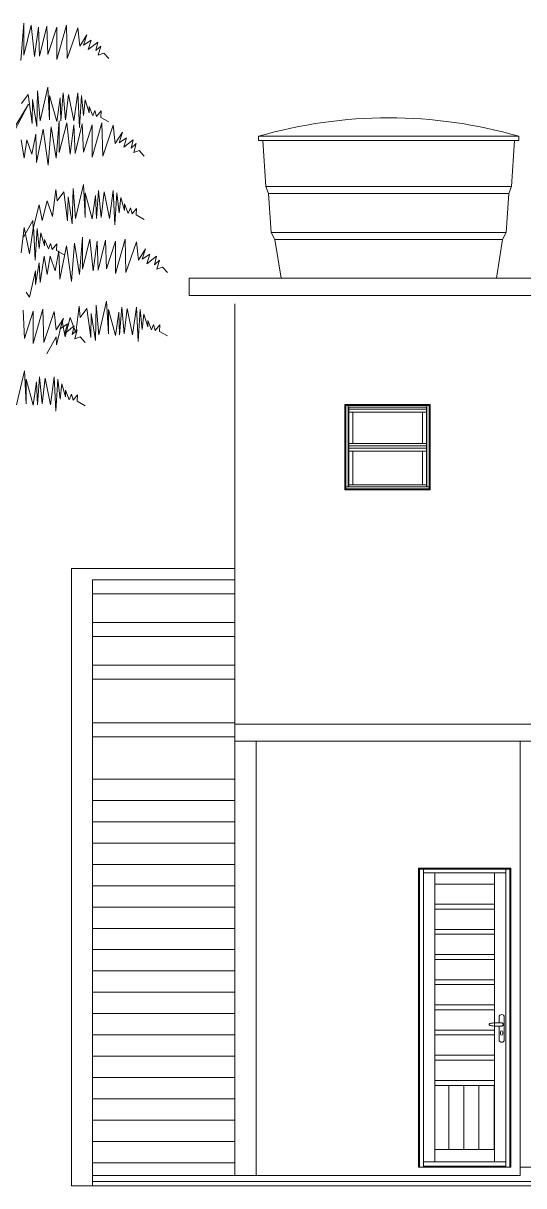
# Model space of a CAD drawing. Header units: metres. Extents: x 1628 to 1845, y 824 to 931.
# Drawn here: x 1639.51 to 1643.03, y 830.23 to 838.42 of the extents above; entities that cross this region are included whole.
import ezdxf

# ---------------------------------------------------------------- set-up
doc = ezdxf.new("R2010")
doc.units = ezdxf.units.M
doc.header["$LTSCALE"] = 0.15
for name, color, linetype, lineweight in [('Alvenaria', 170, 'Continuous', 0), ('Alvenaria ext', 5, 'Continuous', 5), ('Caixilho', 120, 'Continuous', 0), ('hidrosanitário', 26, 'Continuous', 0), ('P-ARVORE', 114, 'Continuous', 0)]:
    doc.layers.add(name, color=color, linetype=linetype, lineweight=lineweight)

msp = doc.modelspace()

# ---------------------------------------------------------------- linework, layer by layer
at = {"layer": 'Alvenaria', "ltscale": 10}
for p, q in [((1639.8445, 834.5806), (1639.8445, 830.2348)), ((1641.1445, 830.3648), (1641.1445, 830.3058)), ((1642.9369, 830.3648), (1642.2869, 830.3648)), ((1643.0023, 830.3058), (1643.0023, 830.3648)), ((1643.0023, 830.3058), (1639.9945, 830.3058)), ((1639.9945, 830.3058), (1639.9945, 830.2348)), ((1643.0023, 830.2658), (1639.9945, 830.2658)), ((1655.7831, 830.2658), (1643.0023, 830.2658))]:
    msp.add_line(p, q, dxfattribs=at)
at = {"layer": 'Alvenaria'}
msp.add_lwpolyline([(1640.6736, 836.5028), (1643.4636, 836.5028), (1643.4636, 836.6228), (1640.6736, 836.6228)], close=True, dxfattribs=at)
at = {"layer": 'Alvenaria ext'}
for p, q in [((1640.9945, 836.4438), (1640.9945, 830.3058)), ((1639.8445, 834.5806), (1640.9945, 834.5806)), ((1639.9945, 830.3058), (1639.9945, 834.5006)), ((1640.9945, 834.5006), (1639.9945, 834.5006)), ((1640.9945, 834.4006), (1639.9945, 834.4006)), ((1640.9945, 834.2006), (1639.9945, 834.2006)), ((1640.9945, 834.1006), (1639.9945, 834.1006)), ((1640.9945, 833.9006), (1639.9945, 833.9006)), ((1640.9945, 833.8006), (1639.9945, 833.8006)), ((1640.9945, 833.4941), (1639.9945, 833.4941)), ((1652.3445, 833.4848), (1640.9945, 833.4848)), ((1640.9945, 833.3941), (1639.9945, 833.3941)), ((1652.3445, 833.3648), (1640.9945, 833.3648)), ((1641.1445, 833.3648), (1641.1445, 830.3648)), ((1643.0023, 830.3648), (1643.0023, 833.3648)), ((1640.9945, 833.0968), (1639.9945, 833.0968)), ((1640.9945, 832.9468), (1639.9945, 832.9468)), ((1640.9945, 832.7968), (1639.9945, 832.7968)), ((1640.9945, 832.6468), (1639.9945, 832.6468)), ((1640.9945, 832.4968), (1639.9945, 832.4968)), ((1640.9945, 832.3468), (1639.9945, 832.3468)), ((1640.9945, 832.1968), (1639.9945, 832.1968)), ((1640.9945, 832.0468), (1639.9945, 832.0468)), ((1640.9945, 831.8968), (1639.9945, 831.8968)), ((1640.9945, 831.7468), (1639.9945, 831.7468)), ((1640.9945, 831.5968), (1639.9945, 831.5968)), ((1640.9945, 831.4468), (1639.9945, 831.4468)), ((1640.9945, 831.2968), (1639.9945, 831.2968)), ((1640.9945, 831.1468), (1639.9945, 831.1468)), ((1640.9945, 830.9968), (1639.9945, 830.9968)), ((1640.9945, 830.8468), (1639.9945, 830.8468)), ((1640.9945, 830.6968), (1639.9945, 830.6968)), ((1640.9945, 830.5468), (1639.9945, 830.5468)), ((1640.9945, 830.3968), (1639.9945, 830.3968)), ((1655.7803, 830.3648), (1643.0023, 830.3648)), ((1659.8735, 830.2348), (1639.8445, 830.2348))]:
    msp.add_line(p, q, dxfattribs=at)
at = {"layer": 'Caixilho'}
for p, q in [((1642.3695, 835.7348), (1641.7695, 835.7348)), ((1641.7767, 835.7348), (1641.7767, 835.1348)), ((1642.3623, 835.7276), (1641.7767, 835.7276)), ((1641.793, 835.1548), (1641.793, 835.7276)), ((1642.346, 835.1548), (1642.346, 835.7276)), ((1642.3623, 835.1348), (1642.3623, 835.7348)), ((1642.343, 835.7148), (1641.796, 835.7148)), ((1641.796, 835.7148), (1641.796, 835.1548)), ((1642.343, 835.7026), (1641.796, 835.7026)), ((1642.343, 835.6801), (1641.796, 835.6801)), ((1641.825, 835.4605), (1641.825, 835.6801)), ((1642.314, 835.4605), (1642.314, 835.6801)), ((1642.343, 835.1548), (1642.343, 835.7148)), ((1642.343, 835.4605), (1641.796, 835.4605)), ((1642.343, 835.4431), (1641.796, 835.4431)), ((1642.343, 835.4276), (1641.796, 835.4276)), ((1642.343, 835.4051), (1641.796, 835.4051)), ((1641.825, 835.1688), (1641.825, 835.4051)), ((1642.314, 835.1688), (1642.314, 835.4051)), ((1642.3623, 835.1548), (1641.7767, 835.1548)), ((1642.343, 835.1688), (1641.796, 835.1688)), ((1641.7695, 835.1348), (1642.3695, 835.1348)), ((1641.7767, 835.142), (1642.3623, 835.142)), ((1642.2869, 832.4703), (1642.2869, 830.3648)), ((1642.9369, 832.4703), (1642.2869, 832.4703)), ((1642.9369, 832.4703), (1642.2869, 832.4703)), ((1642.9369, 832.4648), (1642.2869, 832.4648)), ((1642.9369, 832.4633), (1642.2869, 832.4633)), ((1642.2941, 832.4633), (1642.2941, 830.3648)), ((1642.3229, 830.3648), (1642.3229, 832.4633)), ((1642.9009, 830.3648), (1642.9009, 832.4633)), ((1642.9297, 830.3648), (1642.9297, 832.4633)), ((1642.9369, 832.4703), (1642.9369, 830.3648)), ((1642.9009, 832.437), (1642.3229, 832.437)), ((1642.4029, 832.437), (1642.4029, 830.4037)), ((1642.8209, 832.437), (1642.8209, 831.3177)), ((1642.8209, 832.3589), (1642.4029, 832.3589)), ((1642.8209, 832.2161), (1642.4044, 832.2161)), ((1642.8209, 832.1819), (1642.4029, 832.1819)), ((1642.8209, 832.0048), (1642.4029, 832.0048)), ((1642.8209, 832.0391), (1642.4044, 832.0391)), ((1642.8209, 831.8278), (1642.4029, 831.8278)), ((1642.8209, 831.862), (1642.4044, 831.862)), ((1642.8209, 831.6508), (1642.4029, 831.6508)), ((1642.8209, 831.685), (1642.4044, 831.685)), ((1642.8209, 831.4737), (1642.4029, 831.4737)), ((1642.8209, 831.508), (1642.4044, 831.508)), ((1642.8542, 831.4222), (1642.8542, 831.3823)), ((1642.8904, 831.2628), (1642.8904, 831.4222)), ((1642.8209, 831.3309), (1642.4044, 831.3309)), ((1642.8209, 831.3589), (1642.8209, 830.4037)), ((1642.8542, 831.3578), (1642.8542, 831.2628)), ((1642.8648, 831.3027), (1642.8648, 831.3175)), ((1642.8799, 831.3175), (1642.8799, 831.3027)), ((1642.8209, 831.2967), (1642.4029, 831.2967)), ((1642.8209, 831.1539), (1642.4044, 831.1539)), ((1642.8209, 831.1196), (1642.4029, 831.1196)), ((1642.8209, 830.9409), (1642.4029, 830.9409)), ((1642.8209, 830.9768), (1642.4044, 830.9768)), ((1642.4997, 830.4907), (1642.4997, 830.9409)), ((1642.6061, 830.4907), (1642.6061, 830.9409)), ((1642.7124, 830.4907), (1642.7124, 830.9409)), ((1642.8187, 830.4907), (1642.8187, 830.9409)), ((1642.8209, 830.4907), (1642.4029, 830.4907)), ((1642.2869, 830.3648), (1642.9369, 830.3648)), ((1642.9009, 830.4037), (1642.3229, 830.4037)), ((1642.3229, 830.372), (1642.9009, 830.372))]:
    msp.add_line(p, q, dxfattribs=at)
for points in [[(1641.7695, 835.7348), (1641.7695, 835.1348)], [(1642.3695, 835.1348), (1642.3695, 835.7348)]]:
    msp.add_lwpolyline(points, dxfattribs=at)
for centre, radius, start, end in [((1642.8723, 831.4222), 0.0181, 0, 180), ((1642.8723, 831.3175), 0.00753, 0, 180), ((1642.8723, 831.2628), 0.0181, 180, 0), ((1642.8723, 831.3027), 0.00753, 180, 0)]:
    msp.add_arc(centre, radius, start, end, dxfattribs=at)
for points, knots in [([(1642.7879, 831.3761), (1642.7871, 831.3756), (1642.7863, 831.375), (1642.7857, 831.3742), (1642.7849, 831.3732), (1642.7844, 831.3719), (1642.7843, 831.3706), (1642.7842, 831.3689), (1642.7848, 831.367), (1642.7859, 831.3657), (1642.7869, 831.3645), (1642.7883, 831.3636), (1642.7898, 831.3633)], [1.384048, 1.384048, 1.384048, 1.384048, 3.321715, 3.321715, 3.321715, 5.907156, 5.907156, 5.907156, 9.370352, 9.370352, 9.370352, 12.561029, 12.561029, 12.561029, 12.561029]), ([(1642.8188, 831.381), (1642.8154, 831.3807), (1642.8119, 831.3803), (1642.8085, 831.3798), (1642.8037, 831.3792), (1642.799, 831.3784), (1642.7943, 831.3776), (1642.7928, 831.3773), (1642.7913, 831.3771), (1642.7898, 831.3768)], [56.163168, 56.163168, 56.163168, 56.163168, 66.747765, 66.747765, 66.747765, 81.5662, 81.5662, 81.5662, 86.404873, 86.404873, 86.404873, 86.404873]), ([(1642.7898, 831.3633), (1642.7931, 831.3627), (1642.7965, 831.3621), (1642.8, 831.3615), (1642.8035, 831.3609), (1642.807, 831.3604), (1642.8106, 831.36), (1642.8156, 831.3594), (1642.8207, 831.3589), (1642.8258, 831.3585), (1642.8329, 831.358), (1642.84, 831.3577), (1642.8471, 831.3577), (1642.8543, 831.3577), (1642.8614, 831.358), (1642.8684, 831.3584), (1642.87, 831.3586), (1642.8717, 831.3587), (1642.8733, 831.3588)], [0, 0, 0, 0, 10.809381, 10.809381, 10.809381, 21.855679, 21.855679, 21.855679, 37.320496, 37.320496, 37.320496, 58.971241, 58.971241, 58.971241, 81.183946, 81.183946, 81.183946, 86.475046, 86.475046, 86.475046, 86.475046]), ([(1642.8733, 831.3812), (1642.868, 831.3817), (1642.8625, 831.382), (1642.857, 831.3822), (1642.8521, 831.3824), (1642.8472, 831.3824), (1642.8423, 831.3823), (1642.8387, 831.3823), (1642.8352, 831.3821), (1642.8316, 831.3819), (1642.8298, 831.3819), (1642.8281, 831.3817), (1642.8263, 831.3816), (1642.8238, 831.3814), (1642.8213, 831.3812), (1642.8188, 831.381)], [0, 0, 0, 0, 17.280975, 17.280975, 17.280975, 32.401827, 32.401827, 32.401827, 43.202437, 43.202437, 43.202437, 48.602741, 48.602741, 48.602741, 56.163168, 56.163168, 56.163168, 56.163168]), ([(1642.8828, 831.3658), (1642.8836, 831.3679), (1642.8838, 831.3702), (1642.8833, 831.3724), (1642.8829, 831.3743), (1642.882, 831.3762), (1642.8807, 831.3776), (1642.8795, 831.3788), (1642.8781, 831.3798), (1642.8766, 831.3804), (1642.8756, 831.3809), (1642.8744, 831.3811), (1642.8733, 831.3812)], [10.108043, 10.108043, 10.108043, 10.108043, 15.428561, 15.428561, 15.428561, 20.168049, 20.168049, 20.168049, 24.201853, 24.201853, 24.201853, 27.083142, 27.083142, 27.083142, 27.083142]), ([(1642.8733, 831.3588), (1642.8752, 831.359), (1642.877, 831.3596), (1642.8787, 831.3607), (1642.8805, 831.362), (1642.8819, 831.3638), (1642.8828, 831.3658)], [0, 0, 0, 0, 4.77131, 4.77131, 4.77131, 10.108043, 10.108043, 10.108043, 10.108043])]:
    msp.add_open_spline(points, degree=3, knots=knots, dxfattribs=at)
msp.add_open_spline([(1642.7898, 831.3768), (1642.7892, 831.3766), (1642.7885, 831.3764), (1642.7879, 831.3761)], degree=3, dxfattribs=at)
at = {"layer": 'hidrosanitário'}
for p, q in [((1642.9922, 837.6228), (1641.1622, 837.6228)), ((1641.1622, 837.6228), (1641.1622, 837.5928)), ((1642.9922, 837.6228), (1642.9922, 837.5928)), ((1642.9922, 837.5928), (1641.1622, 837.5928)), ((1641.1922, 837.5928), (1641.2122, 837.2694)), ((1642.9622, 837.5928), (1642.9422, 837.2694)), ((1642.9422, 837.2694), (1641.2122, 837.2694)), ((1641.2122, 837.2694), (1641.2322, 837.2194)), ((1642.9222, 837.2194), (1641.2322, 837.2194)), ((1641.2322, 837.2194), (1641.2496, 836.9461)), ((1642.9222, 837.2194), (1642.9048, 836.9461)), ((1642.9422, 837.2694), (1642.9222, 837.2194)), ((1642.9048, 836.9461), (1641.2496, 836.9461)), ((1641.2496, 836.9461), (1641.2758, 836.8961)), ((1642.8787, 836.8961), (1641.2758, 836.8961)), ((1641.2758, 836.8961), (1641.3197, 836.6228)), ((1642.8787, 836.8961), (1642.8347, 836.6228)), ((1642.9048, 836.9461), (1642.8787, 836.8961))]:
    msp.add_line(p, q, dxfattribs=at)
msp.add_arc((1642.0772, 834.4677), 3.2851, 73.82747, 106.17253, dxfattribs=at)
at = {"layer": 'P-ARVORE', "linetype": 'Continuous'}
for points in [[(1639.4888, 838.1555), (1639.5094, 838.4185), (1639.5094, 838.1941), (1639.5624, 838.4045), (1639.586, 838.1835), (1639.6125, 838.3904), (1639.6213, 838.1871), (1639.6714, 838.3975), (1639.6802, 838.1976), (1639.7421, 838.3904), (1639.7421, 838.1625), (1639.8098, 838.4045), (1639.8157, 838.1695), (1639.8894, 838.3869), (1639.9041, 838.2572), (1639.9542, 838.3378), (1639.9306, 838.2642), (1639.9836, 838.2993), (1639.963, 838.2326), (1640.0307, 838.2852), (1640.016, 838.2256), (1640.0514, 838.2572), (1640.0337, 838.1941), (1640.072, 838.2081), (1640.1073, 838.1695)], [(1639.4947, 837.8539), (1639.5418, 837.917), (1639.5683, 837.7136), (1639.5712, 837.882), (1639.6007, 837.6926), (1639.6066, 837.9416), (1639.6243, 837.7312), (1639.6802, 837.9696), (1639.692, 837.7382), (1639.692, 837.91), (1639.7421, 837.7277), (1639.7656, 837.8925), (1639.7715, 837.7312), (1639.7863, 837.9276), (1639.8039, 837.7382), (1639.8246, 837.917), (1639.8628, 837.7312), (1639.8894, 837.9276), (1639.9011, 837.6856), (1639.9159, 837.91), (1639.9306, 837.7698), (1639.9424, 837.8785), (1639.9689, 837.7873), (1639.9689, 837.8329), (1639.9954, 837.7662), (1640.0101, 837.8048), (1640.0219, 837.7627), (1640.0543, 837.8013), (1640.0514, 837.7557), (1640.1073, 837.7242)], [(1639.0949, 837.053), (1639.1244, 837.1442), (1639.2658, 837.3721), (1639.4189, 837.6421), (1639.5426, 837.849), (1639.2363, 837.2669), (1639.201, 837.0741), (1639.1627, 836.9618)], [(1639.4911, 837.5988), (1639.5117, 837.4691), (1639.5324, 837.5988), (1639.5677, 837.4971), (1639.5942, 837.6374), (1639.6001, 837.4375), (1639.6472, 837.6725), (1639.6826, 837.42), (1639.7032, 837.69), (1639.7385, 837.4691), (1639.7592, 837.7321), (1639.7592, 837.5077), (1639.8122, 837.7181), (1639.8357, 837.4971), (1639.8622, 837.704), (1639.8711, 837.5006), (1639.9212, 837.7111), (1639.93, 837.5112), (1639.9918, 837.704), (1639.9918, 837.4761), (1640.0596, 837.7181), (1640.0655, 837.4831), (1640.1391, 837.7005), (1640.1538, 837.5708), (1640.2039, 837.6514), (1640.1804, 837.5778), (1640.2334, 837.6129), (1640.2128, 837.5462), (1640.2805, 837.5988), (1640.2658, 837.5392), (1640.3011, 837.5708), (1640.2835, 837.5077), (1640.3217, 837.5217), (1640.3571, 837.4831)], [(1639.5088, 836.9115), (1639.5736, 837.0308), (1639.5765, 836.9746), (1639.6178, 837.1395), (1639.6384, 837.0308), (1639.6737, 837.1675), (1639.712, 837.0588), (1639.7356, 837.2482), (1639.7444, 837.1675), (1639.7916, 837.2306), (1639.8181, 837.0272), (1639.821, 837.1956), (1639.8505, 837.0062), (1639.8564, 837.2552), (1639.874, 837.0448), (1639.93, 837.2832), (1639.9418, 837.0518), (1639.9418, 837.2236), (1639.9918, 837.0413), (1640.0154, 837.2061), (1640.0213, 837.0448), (1640.036, 837.2412), (1640.0537, 837.0518), (1640.0743, 837.2306), (1640.1126, 837.0448), (1640.1391, 837.2412), (1640.1509, 836.9992), (1640.1656, 837.2236), (1640.1804, 837.0834), (1640.1921, 837.1921), (1640.2187, 837.1009), (1640.2187, 837.1465), (1640.2452, 837.0798), (1640.2599, 837.1184), (1640.2717, 837.0763), (1640.3041, 837.1149), (1640.3011, 837.0693), (1640.3571, 837.0378)], [(1639.4917, 836.8022), (1639.5123, 836.981), (1639.5506, 836.7952), (1639.5771, 836.9916), (1639.5889, 836.7496), (1639.6037, 836.974), (1639.6184, 836.8338), (1639.6302, 836.9425), (1639.6567, 836.8513), (1639.6567, 836.8969), (1639.6832, 836.8302), (1639.6979, 836.8688), (1639.7097, 836.8267), (1639.7421, 836.8653), (1639.7391, 836.8197), (1639.7951, 836.7882)], [(1639.5275, 836.5259), (1639.5511, 836.4908), (1639.5923, 836.6767), (1639.5923, 836.5785), (1639.6188, 836.7328), (1639.6247, 836.5925), (1639.6542, 836.7784), (1639.6748, 836.6486), (1639.6954, 836.7784), (1639.7307, 836.6767), (1639.7573, 836.817), (1639.7631, 836.6171), (1639.8103, 836.852), (1639.8456, 836.5995), (1639.8662, 836.8696), (1639.9016, 836.6486), (1639.9222, 836.9116), (1639.9222, 836.6872), (1639.9752, 836.8976), (1639.9988, 836.6767), (1640.0253, 836.8836), (1640.0341, 836.6802), (1640.0842, 836.8906), (1640.093, 836.6907), (1640.1549, 836.8836), (1640.1549, 836.6557), (1640.2226, 836.8976), (1640.2285, 836.6627), (1640.3022, 836.8801), (1640.3169, 836.7503), (1640.367, 836.831), (1640.3434, 836.7573), (1640.3964, 836.7924), (1640.3758, 836.7258), (1640.4435, 836.7784), (1640.4288, 836.7188), (1640.4642, 836.7503), (1640.4465, 836.6872), (1640.4848, 836.7012), (1640.5201, 836.6627)], [(1639.6718, 836.0911), (1639.7366, 836.2103), (1639.7396, 836.1542), (1639.7808, 836.319), (1639.8014, 836.2103), (1639.8368, 836.3471), (1639.8751, 836.2384), (1639.8986, 836.4277), (1639.9075, 836.3471), (1639.9546, 836.4102), (1639.9811, 836.2068), (1639.9841, 836.3751), (1640.0135, 836.1858), (1640.0194, 836.4347), (1640.0371, 836.2243), (1640.093, 836.4628), (1640.1048, 836.2313), (1640.1048, 836.4032), (1640.1549, 836.2208), (1640.1785, 836.3856), (1640.1843, 836.2243), (1640.1991, 836.4207), (1640.2167, 836.2313), (1640.2374, 836.4102), (1640.2757, 836.2243), (1640.3022, 836.4207), (1640.3139, 836.1787), (1640.3287, 836.4032), (1640.3434, 836.2629), (1640.3552, 836.3716), (1640.3817, 836.2804), (1640.3817, 836.326), (1640.4082, 836.2594), (1640.4229, 836.298), (1640.4347, 836.2559), (1640.4671, 836.2945), (1640.4642, 836.2489), (1640.5201, 836.2173)], [(1639.506, 836.3995), (1639.5149, 836.1996), (1639.5767, 836.3925), (1639.5767, 836.1645), (1639.6445, 836.4065), (1639.6504, 836.1716), (1639.724, 836.389), (1639.7387, 836.2592), (1639.7888, 836.3399), (1639.7652, 836.2662), (1639.8183, 836.3013), (1639.7976, 836.2347), (1639.8654, 836.2873), (1639.8507, 836.2277), (1639.886, 836.2592), (1639.8683, 836.1961), (1639.9066, 836.2101), (1639.942, 836.1716)], [(1639.4589, 835.7332), (1639.5149, 835.9717), (1639.5266, 835.7402), (1639.5266, 835.9121), (1639.5767, 835.7297), (1639.6003, 835.8945), (1639.6062, 835.7332), (1639.6209, 835.9296), (1639.6386, 835.7402), (1639.6592, 835.9191), (1639.6975, 835.7332), (1639.724, 835.9296), (1639.7358, 835.6876), (1639.7505, 835.9121), (1639.7652, 835.7718), (1639.777, 835.8805), (1639.8035, 835.7893), (1639.8035, 835.8349), (1639.83, 835.7683), (1639.8448, 835.8069), (1639.8565, 835.7648), (1639.8889, 835.8034), (1639.886, 835.7578), (1639.942, 835.7262)]]:
    msp.add_lwpolyline(points, dxfattribs=at)

doc.saveas('drawing.dxf')
